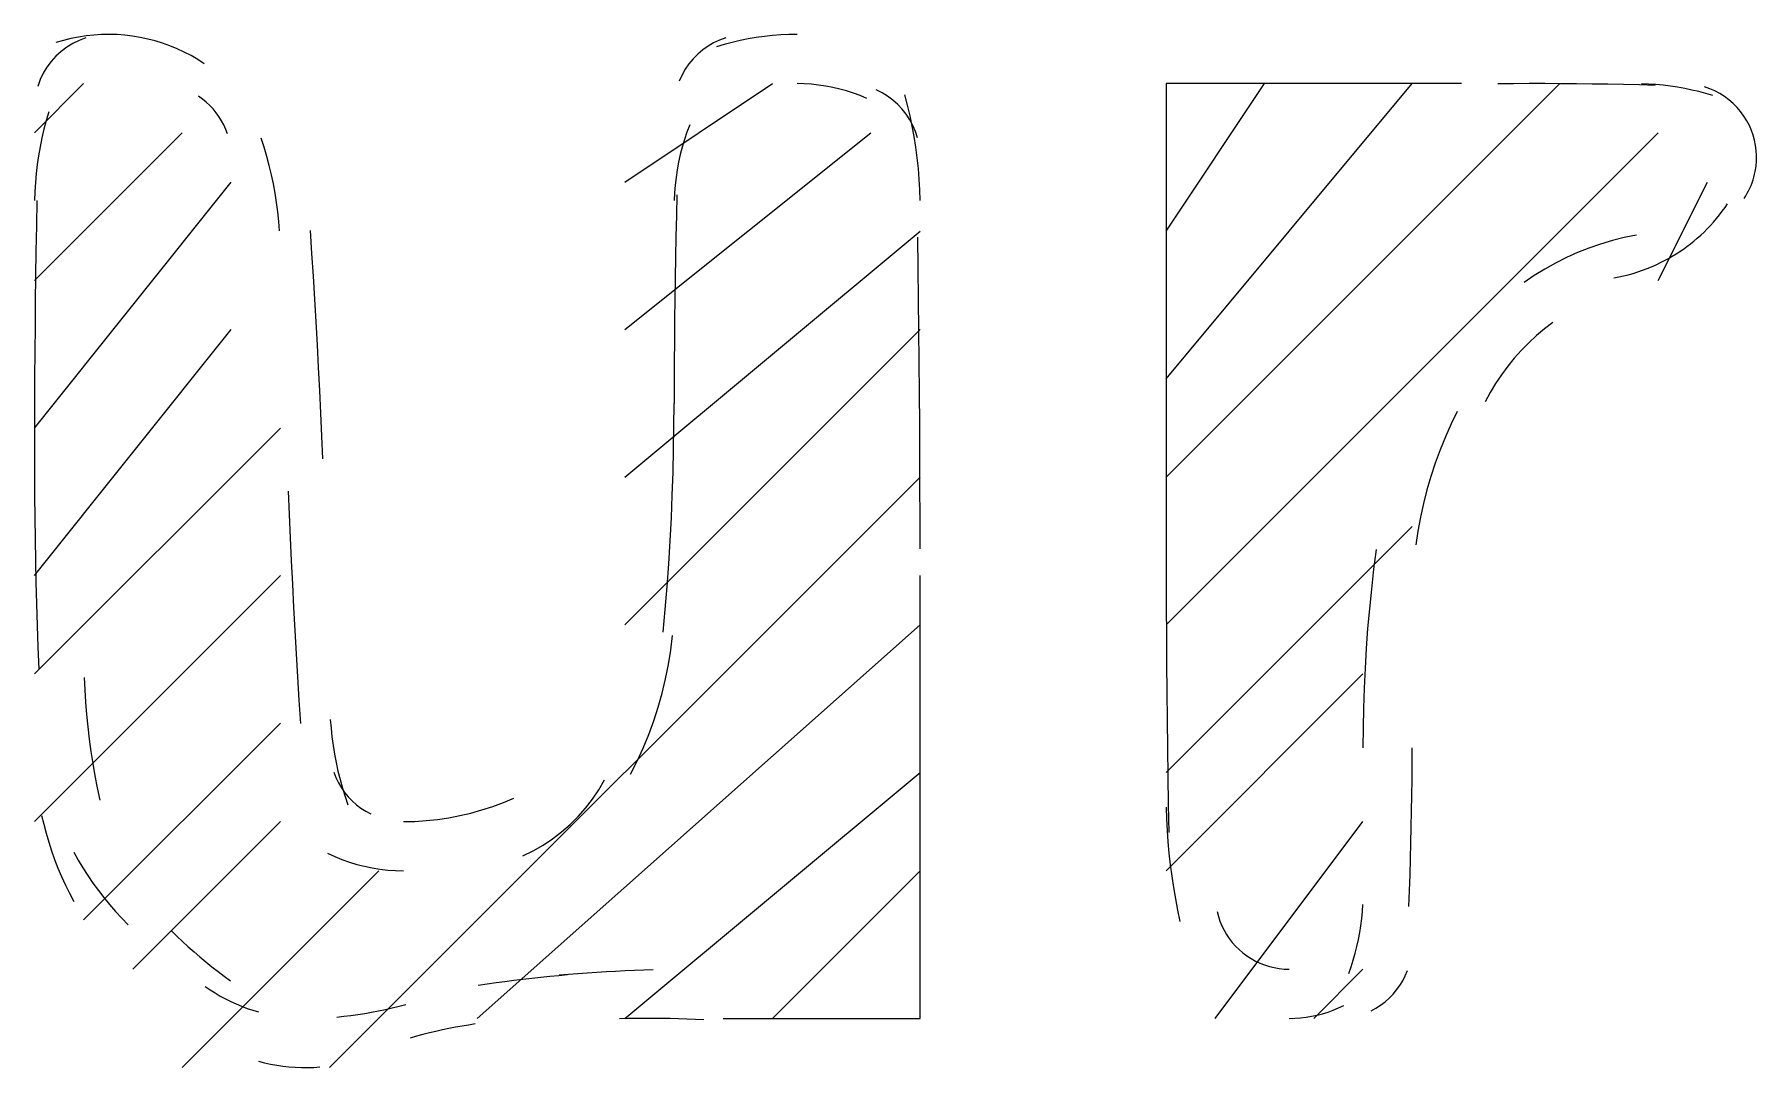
# Model space of a CAD drawing. Header units: millimetres. Extents: x 43 to 1147, y -811 to -31.
# Drawn here: x 788.68 to 792.88, y -794.32 to -791.8 of the extents above; entities that cross this region are included whole.
import ezdxf

# ---------------------------------------------------------------- set-up
doc = ezdxf.new("R2010")
doc.units = ezdxf.units.MM
doc.layers.add('EDITED_LINES', color=4, linetype='Continuous')

msp = doc.modelspace()

# ---------------------------------------------------------------- linework, layer by layer
at = {"layer": 'EDITED_LINES'}
for p, q in [((788.7505, -791.8145), (788.7324, -791.8198)), ((788.7689, -791.81), (788.7505, -791.8145)), ((788.7733, -791.8222), (788.7586, -791.8313)), ((788.7874, -791.8063), (788.7689, -791.81)), ((788.7889, -791.8146), (788.7733, -791.8222)), ((788.8061, -791.8034), (788.7874, -791.8063)), ((788.8053, -791.8085), (788.7889, -791.8146)), ((788.8248, -791.8014), (788.8061, -791.8034)), ((788.8436, -791.8003), (788.8248, -791.8014)), ((788.8625, -791.8), (788.8436, -791.8003)), ((788.8814, -791.8005), (788.8625, -791.8)), ((788.9002, -791.8019), (788.8814, -791.8005)), ((788.919, -791.8041), (788.9002, -791.8019)), ((788.9378, -791.8072), (788.919, -791.8041)), ((788.9563, -791.8112), (788.9378, -791.8072)), ((788.9746, -791.8159), (788.9563, -791.8112)), ((788.9927, -791.8215), (788.9746, -791.8159)), ((789.0105, -791.8279), (788.9927, -791.8215)), ((790.3365, -791.8205), (790.3227, -791.8286)), ((790.351, -791.8137), (790.3365, -791.8205)), ((790.3663, -791.8082), (790.351, -791.8137)), ((790.3816, -791.8193), (790.3623, -791.8244)), ((790.4011, -791.8148), (790.3816, -791.8193)), ((790.4207, -791.8109), (790.4011, -791.8148)), ((790.4404, -791.8076), (790.4207, -791.8109)), ((790.4602, -791.8049), (790.4404, -791.8076)), ((790.48, -791.8028), (790.4602, -791.8049)), ((790.5, -791.8013), (790.48, -791.8028)), ((790.52, -791.8004), (790.5, -791.8013)), ((790.54, -791.8), (790.52, -791.8004)), ((788.7322, -791.8532), (788.7207, -791.8659)), ((788.7448, -791.8416), (788.7322, -791.8532)), ((788.7586, -791.8313), (788.7448, -791.8416)), ((789.028, -791.835), (789.0105, -791.8279)), ((789.0451, -791.843), (789.028, -791.835)), ((789.0619, -791.8517), (789.0451, -791.843)), ((789.0783, -791.8612), (789.0619, -791.8517)), ((789.0943, -791.8714), (789.0783, -791.8612)), ((790.2864, -791.8593), (790.2763, -791.8716)), ((790.2976, -791.848), (790.2864, -791.8593)), ((790.3097, -791.8377), (790.2976, -791.848)), ((790.3227, -791.8286), (790.3097, -791.8377)), ((790.3623, -791.8244), (790.3431, -791.8301)), ((788.7016, -791.8945), (788.6941, -791.9102)), ((788.7105, -791.8797), (788.7016, -791.8945)), ((788.7207, -791.8659), (788.7105, -791.8797)), ((790.2593, -791.8988), (790.2527, -791.9136)), ((790.2672, -791.8848), (790.2593, -791.8988)), ((790.2763, -791.8716), (790.2672, -791.8848)), ((788.68, -792.04), (788.8, -791.92)), ((788.6941, -791.9102), (788.688, -791.9266)), ((790.12, -792.16), (790.48, -791.92)), ((790.5575, -791.9204), (790.54, -791.92)), ((790.575, -791.9215), (790.5575, -791.9204)), ((790.5924, -791.9233), (790.575, -791.9215)), ((790.6097, -791.9259), (790.5924, -791.9233)), ((790.6269, -791.9291), (790.6097, -791.9259)), ((790.6439, -791.9331), (790.6269, -791.9291)), ((790.6607, -791.9378), (790.6439, -791.9331)), ((790.6774, -791.9431), (790.6607, -791.9378)), ((790.6938, -791.9492), (790.6774, -791.9431)), ((790.7472, -791.9425), (790.7328, -791.9354)), ((790.7608, -791.9509), (790.7472, -791.9425)), ((790.8096, -791.9728), (790.803, -791.9476)), ((792.16, -791.92), (791.44, -791.92)), ((791.44, -791.92), (791.44, -793.12)), ((791.44, -792.88), (792.4, -791.92)), ((791.44, -792.64), (792.04, -791.92)), ((791.44, -792.28), (791.68, -791.92)), ((792.287, -791.9201), (792.2486, -791.9204)), ((792.3254, -791.92), (792.287, -791.9201)), ((792.3638, -791.92), (792.3254, -791.92)), ((792.4022, -791.9202), (792.3638, -791.92)), ((792.4406, -791.9205), (792.4022, -791.9202)), ((792.479, -791.9209), (792.4406, -791.9205)), ((792.5174, -791.9215), (792.479, -791.9209)), ((792.5558, -791.9223), (792.5174, -791.9215)), ((792.5942, -791.9232), (792.5558, -791.9223)), ((792.6326, -791.9242), (792.5942, -791.9232)), ((792.6167, -791.921), (792.599, -791.9203)), ((792.6344, -791.9223), (792.6167, -791.921)), ((792.6521, -791.924), (792.6344, -791.9223)), ((792.6697, -791.9261), (792.6521, -791.924)), ((792.6872, -791.9288), (792.6697, -791.9261)), ((792.7047, -791.9319), (792.6872, -791.9288)), ((792.722, -791.9355), (792.7047, -791.9319)), ((792.7393, -791.9395), (792.722, -791.9355)), ((792.7564, -791.944), (792.7393, -791.9395)), ((792.7658, -791.9324), (792.7528, -791.9279)), ((792.7735, -791.949), (792.7564, -791.944)), ((792.7783, -791.9379), (792.7658, -791.9324)), ((792.7903, -791.9442), (792.7783, -791.9379)), ((792.8017, -791.9515), (792.7903, -791.9442)), ((788.715, -791.9888), (788.7088, -792.0099)), ((789.09, -791.9576), (789.0804, -791.9506)), ((789.0991, -791.9651), (789.09, -791.9576)), ((789.1077, -791.9731), (789.0991, -791.9651)), ((789.1157, -791.9817), (789.1077, -791.9731)), ((789.1231, -791.9908), (789.1157, -791.9817)), ((790.71, -791.956), (790.6938, -791.9492)), ((790.7736, -791.9604), (790.7608, -791.9509)), ((790.7854, -791.9709), (790.7736, -791.9604)), ((790.7962, -791.9823), (790.7854, -791.9709)), ((790.806, -791.9947), (790.7962, -791.9823)), ((790.8156, -791.9982), (790.8096, -791.9728)), ((792.8126, -791.9595), (792.8017, -791.9515)), ((792.8228, -791.9684), (792.8126, -791.9595)), ((792.8323, -791.978), (792.8228, -791.9684)), ((792.8412, -791.9883), (792.8323, -791.978)), ((792.8492, -791.9993), (792.8412, -791.9883)), ((788.7032, -792.0311), (788.6981, -792.0525)), ((788.7088, -792.0099), (788.7032, -792.0311)), ((789.1299, -792.0004), (789.1231, -791.9908)), ((789.1361, -792.0104), (789.1299, -792.0004)), ((789.1416, -792.0207), (789.1361, -792.0104)), ((789.1464, -792.0315), (789.1416, -792.0207)), ((789.1506, -792.0426), (789.1464, -792.0315)), ((790.278, -792.0208), (790.2713, -792.0386)), ((790.8147, -792.0079), (790.806, -791.9947)), ((790.8222, -792.0219), (790.8147, -792.0079)), ((790.8209, -792.0237), (790.8156, -791.9982)), ((790.8256, -792.0493), (790.8209, -792.0237)), ((790.8284, -792.0366), (790.8222, -792.0219)), ((792.8564, -792.0109), (792.8492, -791.9993)), ((792.8624, -792.0223), (792.8564, -792.0109)), ((792.8675, -792.034), (792.8624, -792.0223)), ((788.68, -792.4), (789.04, -792.04)), ((788.6937, -792.0741), (788.6899, -792.0957)), ((788.6981, -792.0525), (788.6937, -792.0741)), ((789.2402, -792.0752), (789.2331, -792.0532)), ((790.12, -792.52), (790.72, -792.04)), ((790.2653, -792.0565), (790.2599, -792.0747)), ((790.2713, -792.0386), (790.2653, -792.0565)), ((790.8297, -792.075), (790.8256, -792.0493)), ((790.8334, -792.0519), (790.8284, -792.0366)), ((791.44, -793.24), (792.64, -792.04)), ((792.8717, -792.046), (792.8675, -792.034)), ((792.8751, -792.0582), (792.8717, -792.046)), ((792.8776, -792.0706), (792.8751, -792.0582)), ((792.8792, -792.0832), (792.8776, -792.0706)), ((788.6899, -792.0957), (788.6867, -792.1174)), ((789.2467, -792.0974), (789.2402, -792.0752)), ((789.2526, -792.1196), (789.2467, -792.0974)), ((790.251, -792.1115), (790.2475, -792.1301)), ((790.2551, -792.093), (790.251, -792.1115)), ((790.2599, -792.0747), (790.2551, -792.093)), ((790.833, -792.1008), (790.8297, -792.075)), ((790.8357, -792.1267), (790.833, -792.1008)), ((792.8787, -792.1213), (792.8798, -792.1086)), ((792.88, -792.0959), (792.8792, -792.0832)), ((792.8798, -792.1086), (792.88, -792.0959)), ((788.6842, -792.1392), (788.6822, -792.1611)), ((788.6867, -792.1174), (788.6842, -792.1392)), ((789.258, -792.1421), (789.2526, -792.1196)), ((789.2628, -792.1646), (789.258, -792.1421)), ((790.2447, -792.1488), (790.2425, -792.1676)), ((790.2475, -792.1301), (790.2447, -792.1488)), ((790.8378, -792.1527), (790.8357, -792.1267)), ((790.8392, -792.1788), (790.8378, -792.1527)), ((792.8692, -792.1616), (792.8715, -792.1548)), ((792.8715, -792.1548), (792.8735, -792.148)), ((792.8735, -792.148), (792.8753, -792.141)), ((792.8753, -792.141), (792.8768, -792.134)), ((792.8768, -792.134), (792.8787, -792.1213)), ((788.68, -792.76), (789.16, -792.16)), ((788.6808, -792.1831), (788.6801, -792.2051)), ((788.6822, -792.1611), (788.6808, -792.1831)), ((789.267, -792.1873), (789.2628, -792.1646)), ((789.2706, -792.2101), (789.267, -792.1873)), ((790.241, -792.1865), (790.2402, -792.2054)), ((790.2425, -792.1676), (790.241, -792.1865)), ((790.2468, -792.1909), (790.2455, -792.2418)), ((790.8399, -792.2048), (790.8392, -792.1788)), ((792.64, -792.4), (792.76, -792.16)), ((792.8498, -792.1998), (792.8537, -792.1937)), ((792.8537, -792.1937), (792.8573, -792.1875)), ((792.8573, -792.1875), (792.8606, -792.1812)), ((792.8606, -792.1812), (792.8637, -792.1748)), ((792.8637, -792.1748), (792.8666, -792.1683)), ((792.8666, -792.1683), (792.8692, -792.1616)), ((788.6859, -792.2053), (788.6847, -792.2668)), ((789.2736, -792.2329), (789.2706, -792.2101)), ((789.2761, -792.2559), (789.2736, -792.2329)), ((790.2455, -792.2418), (790.2444, -792.2927)), ((792.7825, -792.249), (792.7896, -792.2402)), ((792.7896, -792.2402), (792.7965, -792.2313)), ((792.7965, -792.2313), (792.8031, -792.2222)), ((792.8031, -792.2222), (792.8094, -792.2129)), ((788.6847, -792.2668), (788.6837, -792.3283)), ((789.278, -792.2789), (789.2761, -792.2559)), ((789.3567, -792.3341), (789.353, -792.2784)), ((790.12, -792.88), (790.84, -792.28)), ((792.7437, -792.2897), (792.7519, -792.282)), ((792.7519, -792.282), (792.7599, -792.274)), ((792.7599, -792.274), (792.7677, -792.2659)), ((792.7677, -792.2659), (792.7752, -792.2575)), ((792.7752, -792.2575), (792.7825, -792.249)), ((790.2444, -792.2927), (790.2433, -792.3436)), ((790.8354, -792.3702), (790.8343, -792.2941)), ((792.4712, -792.3209), (792.4434, -792.3319)), ((792.4995, -792.3112), (792.4712, -792.3209)), ((792.5283, -792.3027), (792.4995, -792.3112)), ((792.5574, -792.2956), (792.5283, -792.3027)), ((792.5869, -792.2897), (792.5574, -792.2956)), ((792.6926, -792.3297), (792.7014, -792.3236)), ((792.7014, -792.3236), (792.7101, -792.3174)), ((792.7101, -792.3174), (792.7187, -792.3109)), ((792.7187, -792.3109), (792.7271, -792.3041)), ((792.7271, -792.3041), (792.7353, -792.2972)), ((792.7353, -792.2972), (792.7437, -792.2897)), ((788.6837, -792.3283), (788.6829, -792.3897)), ((789.3603, -792.3897), (789.3567, -792.3341)), ((790.2433, -792.3436), (790.2424, -792.3945)), ((792.3894, -792.3577), (792.3633, -792.3724)), ((792.4161, -792.3442), (792.3894, -792.3577)), ((792.4434, -792.3319), (792.4161, -792.3442)), ((792.613, -792.3711), (792.6241, -792.3666)), ((792.6241, -792.3666), (792.6352, -792.3617)), ((792.6352, -792.3617), (792.6461, -792.3565)), ((792.6461, -792.3565), (792.6556, -792.3516)), ((792.6556, -792.3516), (792.6651, -792.3465)), ((792.6651, -792.3465), (792.6744, -792.3411)), ((792.6744, -792.3411), (792.6836, -792.3355)), ((792.6836, -792.3355), (792.6926, -792.3297)), ((788.6829, -792.3897), (788.6821, -792.4512)), ((789.3637, -792.4454), (789.3603, -792.3897)), ((790.2424, -792.3945), (790.2417, -792.4454)), ((790.8363, -792.4463), (790.8354, -792.3702)), ((792.3378, -792.3883), (792.313, -792.4053)), ((792.3633, -792.3724), (792.3378, -792.3883)), ((792.5319, -792.3938), (792.5438, -792.3916)), ((792.5438, -792.3916), (792.5555, -792.389)), ((792.5555, -792.389), (792.5672, -792.3861)), ((792.5672, -792.3861), (792.5788, -792.3828)), ((792.5788, -792.3828), (792.5903, -792.3792)), ((792.5903, -792.3792), (792.6017, -792.3753)), ((792.6017, -792.3753), (792.613, -792.3711)), ((788.6821, -792.4512), (788.6815, -792.5127)), ((789.367, -792.5011), (789.3637, -792.4454)), ((790.2417, -792.4454), (790.241, -792.4963)), ((790.8372, -792.5224), (790.8363, -792.4463)), ((788.68, -793.12), (789.16, -792.52)), ((788.6815, -792.5127), (788.6809, -792.5741)), ((789.3701, -792.5568), (789.367, -792.5011)), ((790.12, -793.24), (790.84, -792.52)), ((790.241, -792.4963), (790.2406, -792.5473)), ((790.8379, -792.5985), (790.8372, -792.5224)), ((792.3432, -792.5347), (792.3243, -792.5521)), ((792.3629, -792.5182), (792.3432, -792.5347)), ((792.3834, -792.5026), (792.3629, -792.5182)), ((788.6809, -792.5741), (788.6805, -792.6356)), ((789.373, -792.6125), (789.3701, -792.5568)), ((790.2406, -792.5473), (790.2402, -792.5982)), ((792.3063, -792.5704), (792.2892, -792.5895)), ((792.3243, -792.5521), (792.3063, -792.5704)), ((789.3758, -792.6682), (789.373, -792.6125)), ((790.2402, -792.5982), (790.24, -792.6491)), ((790.8385, -792.6746), (790.8379, -792.5985)), ((792.2731, -792.6094), (792.2579, -792.63)), ((792.2892, -792.5895), (792.2731, -792.6094)), ((788.6805, -792.6356), (788.6802, -792.6971)), ((790.24, -792.6491), (790.2399, -792.7)), ((792.2436, -792.6514), (792.2304, -792.6735)), ((792.2579, -792.63), (792.2436, -792.6514)), ((788.6802, -792.6971), (788.6801, -792.7585)), ((789.3785, -792.7239), (789.3758, -792.6682)), ((790.2397, -792.7559), (790.24, -792.7)), ((790.8391, -792.7507), (790.8385, -792.6746)), ((792.2304, -792.6735), (792.2182, -792.6962)), ((789.381, -792.7796), (789.3785, -792.7239)), ((792.1499, -792.7194), (792.1349, -792.7502)), ((788.6801, -792.7585), (788.68, -792.82)), ((788.68, -793.36), (789.28, -792.76)), ((789.3833, -792.8353), (789.381, -792.7796)), ((790.2389, -792.8118), (790.2397, -792.7559)), ((790.8395, -792.8268), (790.8391, -792.7507)), ((792.121, -792.7816), (792.1082, -792.8133)), ((792.1349, -792.7502), (792.121, -792.7816)), ((788.68, -792.82), (788.6801, -792.8727)), ((790.2376, -792.8677), (790.2389, -792.8118)), ((790.8397, -792.9029), (790.8395, -792.8268)), ((792.1082, -792.8133), (792.0964, -792.8455)), ((790.2357, -792.9236), (790.2376, -792.8677)), ((792.0964, -792.8455), (792.0857, -792.878)), ((788.6801, -792.8727), (788.6804, -792.9254)), ((789.2989, -792.9143), (789.3013, -792.971)), ((789.4, -794.32), (790.84, -792.88)), ((790.8399, -792.979), (790.8397, -792.9029)), ((792.0761, -792.9109), (792.0677, -792.9441)), ((792.0857, -792.878), (792.0761, -792.9109)), ((788.6804, -792.9254), (788.6809, -792.9782)), ((790.2333, -792.9794), (790.2357, -792.9236)), ((792.0677, -792.9441), (792.0603, -792.9776)), ((788.6809, -792.9782), (788.6817, -793.0309)), ((789.3013, -792.971), (789.3038, -793.0276)), ((790.2303, -793.0353), (790.2333, -792.9794)), ((790.84, -793.0551), (790.8399, -792.979)), ((792.0603, -792.9776), (792.0541, -793.0113)), ((788.6817, -793.0309), (788.6826, -793.0836)), ((789.3038, -793.0276), (789.3064, -793.0842)), ((790.2268, -793.0911), (790.2303, -793.0353)), ((791.44, -793.6), (792.04, -793)), ((792.0541, -793.0113), (792.049, -793.0452)), ((791.44, -793.06), (791.4401, -793.1287)), ((791.952, -793.0565), (791.9459, -793.1046)), ((788.68, -793.72), (789.28, -793.12)), ((788.6826, -793.0836), (788.6837, -793.1363)), ((789.3064, -793.0842), (789.3092, -793.1409)), ((790.2228, -793.1468), (790.2268, -793.0911)), ((790.84, -794.2), (790.84, -793.12)), ((791.9459, -793.1046), (791.9405, -793.1528)), ((788.6837, -793.1363), (788.6851, -793.189)), ((789.3092, -793.1409), (789.3121, -793.1975)), ((790.2182, -793.2026), (790.2228, -793.1468)), ((791.4401, -793.1287), (791.4403, -793.1973)), ((791.9405, -793.1528), (791.9357, -793.201)), ((788.6851, -793.189), (788.6866, -793.2417)), ((789.3121, -793.1975), (789.3152, -793.2541)), ((790.2131, -793.2582), (790.2182, -793.2026)), ((791.4403, -793.1973), (791.4406, -793.266)), ((791.9357, -793.201), (791.9315, -793.2493)), ((788.6866, -793.2417), (788.6884, -793.2944)), ((789.76, -794.2), (790.84, -793.24)), ((791.9315, -793.2493), (791.928, -793.2977)), ((789.3152, -793.2541), (789.3184, -793.3107)), ((790.2317, -793.3017), (790.2358, -793.2663)), ((791.4406, -793.266), (791.441, -793.3347)), ((788.6884, -793.2944), (788.6904, -793.3471)), ((789.3184, -793.3107), (789.3217, -793.3673)), ((790.2262, -793.3369), (790.2317, -793.3017)), ((791.928, -793.2977), (791.9251, -793.3461)), ((788.8013, -793.3685), (788.8028, -793.3987)), ((789.3217, -793.3673), (789.3252, -793.4239)), ((790.211, -793.4064), (790.2193, -793.3718)), ((790.2193, -793.3718), (790.2262, -793.3369)), ((791.44, -793.84), (791.92, -793.36)), ((791.441, -793.3347), (791.4416, -793.4033)), ((791.9251, -793.3461), (791.9229, -793.3945)), ((788.8028, -793.3987), (788.8048, -793.4288)), ((790.2014, -793.4406), (790.211, -793.4064)), ((791.4416, -793.4033), (791.4423, -793.472)), ((791.9229, -793.3945), (791.9213, -793.443)), ((788.8048, -793.4288), (788.8073, -793.4589)), ((788.8073, -793.4589), (788.8103, -793.4889)), ((789.3252, -793.4239), (789.3288, -793.4805)), ((790.1905, -793.4744), (790.2014, -793.4406)), ((791.9213, -793.443), (791.9203, -793.4915)), ((788.8, -793.96), (789.28, -793.48)), ((788.8103, -793.4889), (788.8138, -793.5189)), ((789.4016, -793.4706), (789.4033, -793.4919)), ((789.4033, -793.4919), (789.4056, -793.5131)), ((790.1782, -793.5078), (790.1905, -793.4744)), ((791.4423, -793.472), (791.4431, -793.5407)), ((791.9203, -793.4915), (791.92, -793.54)), ((788.8138, -793.5189), (788.8179, -793.5488)), ((789.4056, -793.5131), (789.4084, -793.5342)), ((789.4084, -793.5342), (789.4118, -793.5553)), ((790.1496, -793.573), (790.1646, -793.5406)), ((790.1646, -793.5406), (790.1782, -793.5078)), ((791.4431, -793.5407), (791.444, -793.6093)), ((792.0399, -793.5787), (792.04, -793.54)), ((788.8179, -793.5488), (788.8224, -793.5786)), ((788.8224, -793.5786), (788.8275, -793.6083)), ((789.4118, -793.5553), (789.4158, -793.5762)), ((789.4158, -793.5762), (789.4203, -793.597)), ((790.1334, -793.6047), (790.1496, -793.573)), ((792.0397, -793.6174), (792.0399, -793.5787)), ((788.8275, -793.6083), (788.8331, -793.638)), ((789.4102, -793.5997), (789.4153, -793.6128)), ((789.4153, -793.6128), (789.4215, -793.6254)), ((789.4203, -793.597), (789.4255, -793.6177)), ((789.4215, -793.6254), (789.4286, -793.6374)), ((789.4255, -793.6177), (789.4312, -793.6382)), ((790.0564, -793.6423), (790.0703, -793.6182)), ((790.12, -794.2), (790.84, -793.6)), ((791.444, -793.6093), (791.4451, -793.678)), ((792.0393, -793.6561), (792.0397, -793.6174)), ((788.8331, -793.638), (788.8392, -793.6675)), ((789.4286, -793.6374), (789.4365, -793.6488)), ((789.4312, -793.6382), (789.4374, -793.6586)), ((789.4365, -793.6488), (789.4454, -793.6595)), ((789.4374, -793.6586), (789.4442, -793.6788)), ((789.4454, -793.6595), (789.455, -793.6695)), ((789.455, -793.6695), (789.4653, -793.6788)), ((789.8237, -793.6733), (789.8494, -793.6625)), ((790.024, -793.6872), (790.0409, -793.6653)), ((790.0409, -793.6653), (790.0564, -793.6423)), ((792.0387, -793.6948), (792.0393, -793.6561)), ((788.6976, -793.7048), (788.7026, -793.7267)), ((789.4653, -793.6788), (789.4764, -793.6872)), ((789.4764, -793.6872), (789.4882, -793.6948)), ((789.4882, -793.6948), (789.5005, -793.7015)), ((789.6631, -793.7147), (789.6905, -793.7106)), ((789.6905, -793.7106), (789.7177, -793.7054)), ((789.7177, -793.7054), (789.7446, -793.6991)), ((789.7446, -793.6991), (789.7713, -793.6916)), ((789.7713, -793.6916), (789.7977, -793.683)), ((789.7977, -793.683), (789.8237, -793.6733)), ((789.9863, -793.7273), (790.0058, -793.7079)), ((790.0058, -793.7079), (790.024, -793.6872)), ((791.4402, -793.6852), (791.441, -793.7133)), ((791.4451, -793.678), (791.4463, -793.7466)), ((792.038, -793.7334), (792.0387, -793.6948)), ((788.7026, -793.7267), (788.7083, -793.7485)), ((788.7083, -793.7485), (788.7147, -793.77)), ((788.92, -794.08), (789.28, -793.72)), ((789.58, -793.72), (789.6078, -793.7194)), ((789.6078, -793.7194), (789.6355, -793.7176)), ((789.6355, -793.7176), (789.6631, -793.7147)), ((789.9436, -793.7621), (789.9655, -793.7454)), ((789.9655, -793.7454), (789.9863, -793.7273)), ((791.441, -793.7133), (791.4424, -793.7414)), ((791.4424, -793.7414), (791.4444, -793.7694)), ((791.56, -794.2), (791.92, -793.72)), ((792.0371, -793.7721), (792.038, -793.7334)), ((788.7147, -793.77), (788.7216, -793.7914)), ((788.7216, -793.7914), (788.7291, -793.8126)), ((788.7759, -793.7948), (788.7868, -793.8141)), ((789.8715, -793.8034), (789.8965, -793.7912)), ((789.8965, -793.7912), (789.9205, -793.7774)), ((789.9205, -793.7774), (789.9436, -793.7621)), ((791.4444, -793.7694), (791.4469, -793.7974)), ((792.036, -793.8108), (792.0371, -793.7721)), ((788.7291, -793.8126), (788.7373, -793.8335)), ((788.7373, -793.8335), (788.7461, -793.8542)), ((788.7868, -793.8141), (788.7983, -793.8331)), ((788.7983, -793.8331), (788.8103, -793.8517)), ((789.3947, -793.7969), (789.4122, -793.805)), ((789.4122, -793.805), (789.4299, -793.8123)), ((789.4299, -793.8123), (789.448, -793.8187)), ((789.448, -793.8187), (789.4663, -793.8243)), ((789.4663, -793.8243), (789.4849, -793.8291)), ((789.4849, -793.8291), (789.5036, -793.833)), ((789.5036, -793.833), (789.5225, -793.836)), ((789.5225, -793.836), (789.5416, -793.8382)), ((789.5416, -793.8382), (789.5607, -793.8395)), ((791.4469, -793.7974), (791.4499, -793.8253)), ((791.4499, -793.8253), (791.4536, -793.8531)), ((792.0348, -793.8495), (792.036, -793.8108)), ((788.7461, -793.8542), (788.7554, -793.8747)), ((788.7554, -793.8747), (788.7653, -793.8949)), ((788.8103, -793.8517), (788.8228, -793.87)), ((788.8228, -793.87), (788.8359, -793.8879)), ((789.04, -794.32), (789.52, -793.84)), ((789.5607, -793.8395), (789.58, -793.84)), ((790.48, -794.2), (790.84, -793.84)), ((791.4536, -793.8531), (791.4578, -793.8809)), ((792.0335, -793.8882), (792.0348, -793.8495)), ((788.7653, -793.8949), (788.7759, -793.9148)), ((788.8359, -793.8879), (788.8494, -793.9054)), ((788.8494, -793.9054), (788.8634, -793.9225)), ((791.4578, -793.8809), (791.4626, -793.9086)), ((791.4626, -793.9086), (791.4679, -793.9361)), ((791.9186, -793.9397), (791.9196, -793.9225)), ((792.0319, -793.9268), (792.0335, -793.8882)), ((788.8634, -793.9225), (788.878, -793.9393)), ((788.878, -793.9393), (788.893, -793.9556)), ((788.893, -793.9556), (788.9084, -793.9715)), ((791.4679, -793.9361), (791.4738, -793.9636)), ((791.5644, -793.9396), (791.5675, -793.9514)), ((791.5675, -793.9514), (791.5713, -793.9629)), ((791.5713, -793.9629), (791.5759, -793.9741)), ((791.9149, -793.9739), (791.917, -793.9568)), ((791.917, -793.9568), (791.9186, -793.9397)), ((789.0139, -793.9861), (789.0274, -793.9994)), ((789.0274, -793.9994), (789.0412, -794.0124)), ((791.5759, -793.9741), (791.5813, -793.9849)), ((791.5813, -793.9849), (791.5873, -793.9953)), ((791.5873, -793.9953), (791.594, -794.0053)), ((791.594, -794.0053), (791.6014, -794.0148)), ((791.9091, -794.0078), (791.9123, -793.9909)), ((791.9123, -793.9909), (791.9149, -793.9739)), ((789.0412, -794.0124), (789.0551, -794.0253)), ((789.0551, -794.0253), (789.0692, -794.0379)), ((789.0692, -794.0379), (789.0836, -794.0502)), ((791.6014, -794.0148), (791.6094, -794.0239)), ((791.6094, -794.0239), (791.618, -794.0324)), ((791.618, -794.0324), (791.6273, -794.0403)), ((791.6273, -794.0403), (791.6371, -794.0477)), ((791.6371, -794.0477), (791.6473, -794.0543)), ((791.8964, -794.0578), (791.9012, -794.0413)), ((791.9012, -794.0413), (791.9054, -794.0246)), ((791.9054, -794.0246), (791.9091, -794.0078)), ((789.0836, -794.0502), (789.0981, -794.0623)), ((789.0981, -794.0623), (789.1129, -794.0742)), ((789.1129, -794.0742), (789.1278, -794.0858)), ((789.1278, -794.0858), (789.143, -794.0972)), ((790.0283, -794.0895), (790.0053, -794.0912)), ((790.0513, -794.0879), (790.0283, -794.0895)), ((790.0743, -794.0865), (790.0513, -794.0879)), ((790.0973, -794.0853), (790.0743, -794.0865)), ((790.1203, -794.0841), (790.0973, -794.0853)), ((790.1433, -794.0831), (790.1203, -794.0841)), ((790.1663, -794.0823), (790.1433, -794.0831)), ((790.1893, -794.0815), (790.1663, -794.0823)), ((791.6473, -794.0543), (791.658, -794.0602)), ((791.658, -794.0602), (791.6689, -794.0654)), ((791.6689, -794.0654), (791.6802, -794.0698)), ((791.6802, -794.0698), (791.6918, -794.0735)), ((791.6918, -794.0735), (791.7036, -794.0763)), ((791.7036, -794.0763), (791.7156, -794.0784)), ((791.7156, -794.0784), (791.7277, -794.0796)), ((791.7277, -794.0796), (791.74, -794.08)), ((791.8, -794.2), (791.92, -794.08)), ((791.8853, -794.0904), (791.8911, -794.0742)), ((791.8911, -794.0742), (791.8964, -794.0578)), ((792.0231, -794.0961), (792.0284, -794.0835)), ((789.0962, -794.1221), (789.1082, -794.1303)), ((789.1082, -794.1303), (789.1205, -794.1381)), ((789.143, -794.0972), (789.1583, -794.1083)), ((789.784, -794.1165), (789.7623, -794.1197)), ((789.8058, -794.1135), (789.784, -794.1165)), ((789.8275, -794.1106), (789.8058, -794.1135)), ((789.8493, -794.1078), (789.8275, -794.1106)), ((789.8711, -794.1052), (789.8493, -794.1078)), ((789.8929, -794.1027), (789.8711, -794.1052)), ((789.9148, -794.1003), (789.8929, -794.1027)), ((789.9366, -794.0981), (789.9148, -794.1003)), ((789.9585, -794.096), (789.9366, -794.0981)), ((789.9803, -794.094), (789.9585, -794.096)), ((789.9824, -794.093), (789.9594, -794.0949)), ((790.0053, -794.0912), (789.9824, -794.093)), ((791.9934, -794.1408), (792.0021, -794.1305)), ((792.0021, -794.1305), (792.0099, -794.1196)), ((792.0099, -794.1196), (792.017, -794.1081)), ((792.017, -794.1081), (792.0231, -794.0961)), ((789.1205, -794.1381), (789.133, -794.1455)), ((789.133, -794.1455), (789.1457, -794.1524)), ((789.1457, -794.1524), (789.1587, -794.1589)), ((789.1587, -794.1589), (789.1719, -794.1649)), ((789.1719, -794.1649), (789.1853, -794.1705)), ((789.1853, -794.1705), (789.1989, -794.1756)), ((789.5525, -794.1745), (789.5691, -794.1703)), ((789.5691, -794.1703), (789.5856, -794.1658)), ((791.8605, -794.1747), (791.873, -794.1689)), ((791.9518, -794.1748), (791.9632, -794.1675)), ((791.9632, -794.1675), (791.974, -794.1594)), ((791.974, -794.1594), (791.984, -794.1505)), ((791.984, -794.1505), (791.9934, -794.1408)), ((789.1989, -794.1756), (789.2127, -794.1803)), ((789.2127, -794.1803), (789.2267, -794.1844)), ((789.4174, -794.1967), (789.4345, -794.195)), ((789.4345, -794.195), (789.4515, -794.193)), ((789.4515, -794.193), (789.4685, -794.1908)), ((789.4685, -794.1908), (789.4854, -794.1882)), ((789.4854, -794.1882), (789.5023, -794.1852)), ((789.5023, -794.1852), (789.5191, -794.182)), ((789.5191, -794.182), (789.5358, -794.1784)), ((789.5358, -794.1784), (789.5525, -794.1745)), ((789.7388, -794.2162), (789.7228, -794.2189)), ((789.7549, -794.2137), (789.7388, -794.2162)), ((790.1274, -794.2005), (790.1068, -794.201)), ((790.1479, -794.2002), (790.1274, -794.2005)), ((790.1685, -794.2), (790.1479, -794.2002)), ((790.1891, -794.2), (790.1685, -794.2)), ((790.2097, -794.2002), (790.1891, -794.2)), ((790.2303, -794.2005), (790.2097, -794.2002)), ((790.2508, -794.201), (790.2303, -794.2005)), ((790.2714, -794.2016), (790.2508, -794.201)), ((790.292, -794.2025), (790.2714, -794.2016)), ((790.3125, -794.2034), (790.292, -794.2025)), ((790.36, -794.2), (790.84, -794.2)), ((790.72, -794.2), (790.84, -794.2)), ((791.74, -794.2), (791.7538, -794.1997)), ((791.7538, -794.1997), (791.7676, -794.1987)), ((791.7676, -794.1987), (791.7813, -794.1972)), ((791.7813, -794.1972), (791.7948, -794.195)), ((791.7948, -794.195), (791.8083, -794.1921)), ((791.8083, -794.1921), (791.8216, -794.1887)), ((791.8216, -794.1887), (791.8348, -794.1847)), ((791.8348, -794.1847), (791.8477, -794.18)), ((791.8477, -794.18), (791.8605, -794.1747)), ((791.9398, -794.1813), (791.9518, -794.1748)), ((789.6117, -794.2435), (789.596, -794.2479)), ((789.6274, -794.2394), (789.6117, -794.2435)), ((789.6432, -794.2355), (789.6274, -794.2394)), ((789.659, -794.2318), (789.6432, -794.2355)), ((789.6749, -794.2282), (789.659, -794.2318)), ((789.6908, -794.2249), (789.6749, -794.2282)), ((789.7068, -794.2218), (789.6908, -794.2249)), ((789.7228, -794.2189), (789.7068, -794.2218)), ((789.2267, -794.3044), (789.2413, -794.3083)), ((789.2413, -794.3083), (789.2561, -794.3115)), ((789.2561, -794.3115), (789.2709, -794.3143)), ((789.2709, -794.3143), (789.2858, -794.3165)), ((789.2858, -794.3165), (789.3008, -794.3182)), ((789.3008, -794.3182), (789.3158, -794.3193)), ((789.3158, -794.3193), (789.3309, -794.3199)), ((789.3309, -794.3199), (789.3459, -794.32)), ((789.3459, -794.32), (789.361, -794.3195)), ((789.361, -794.3195), (789.3761, -794.3185))]:
    msp.add_line(p, q, dxfattribs=at)

doc.saveas('drawing.dxf')
